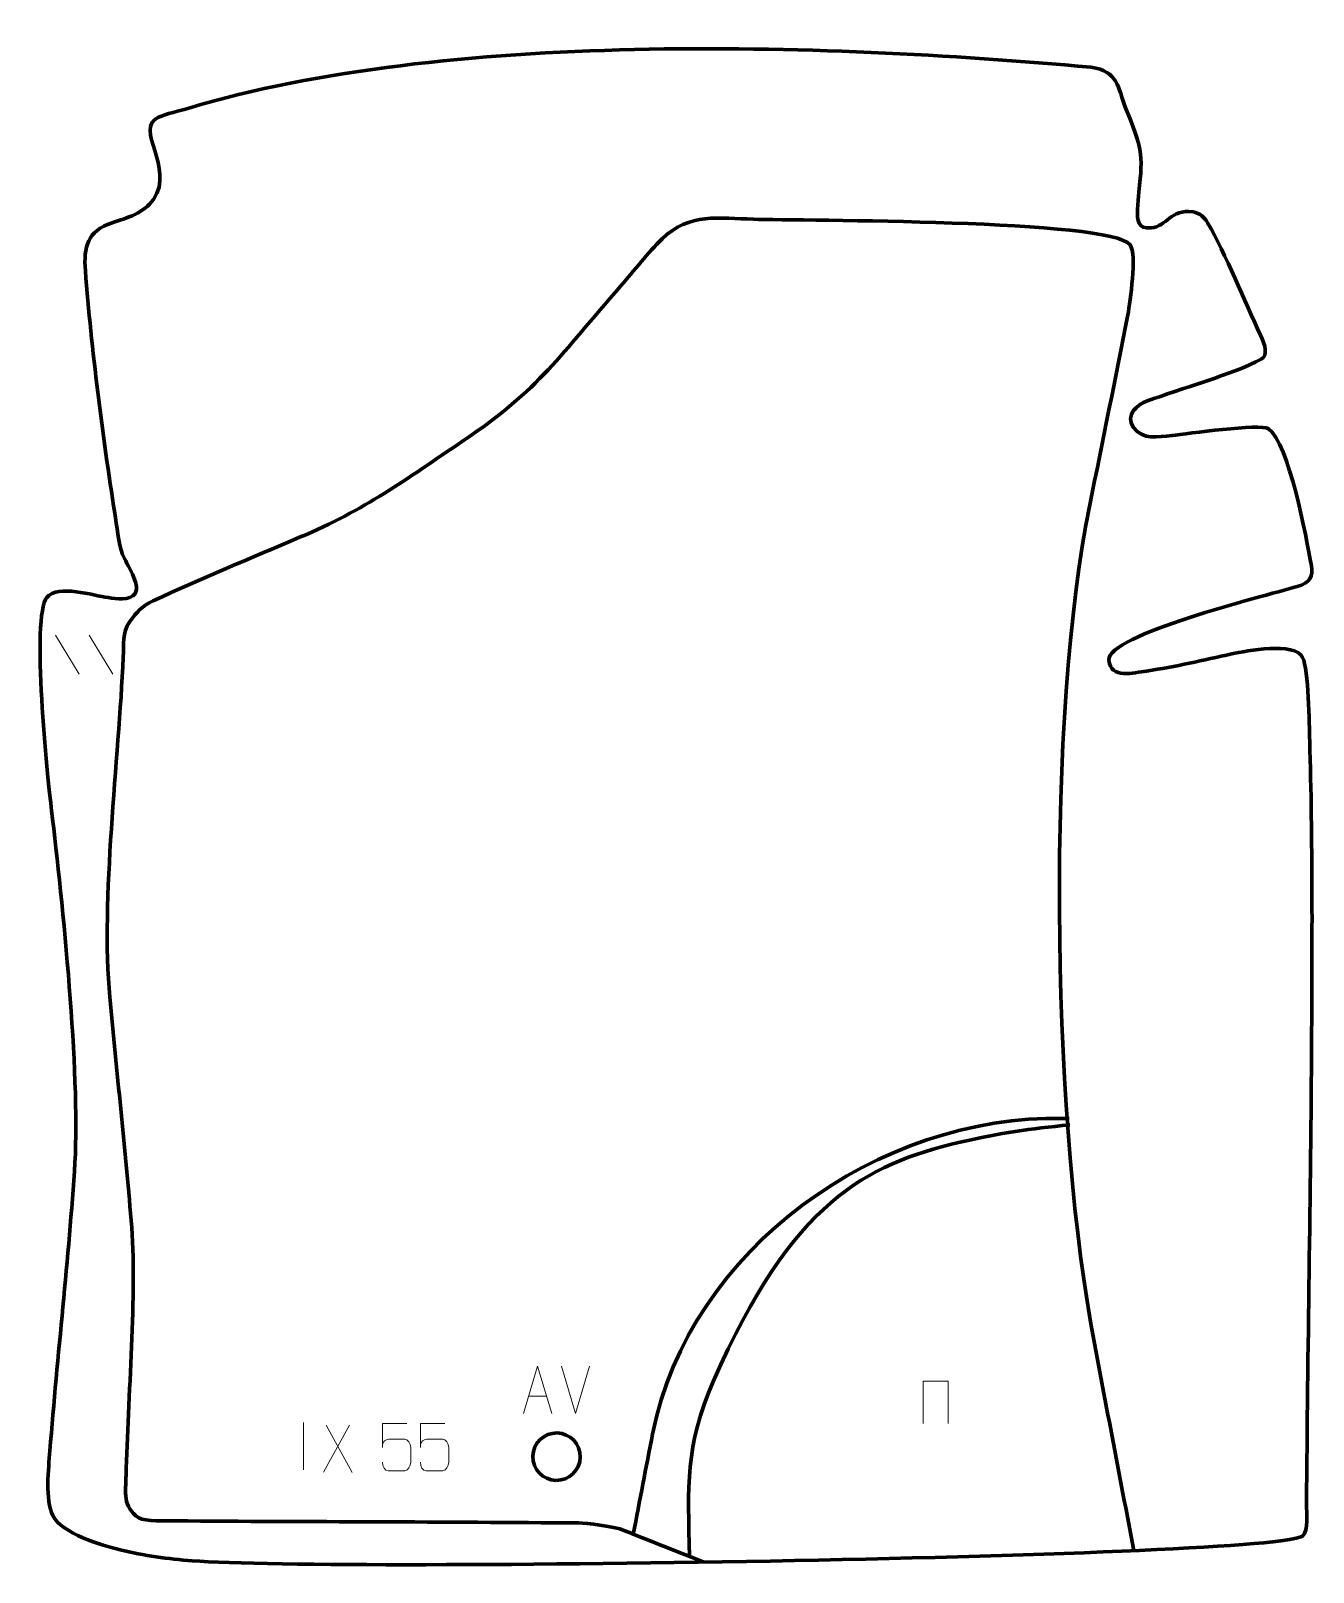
# Model space of a CAD drawing. Header units: millimetres. Extents: x 1149 to 1824, y 124 to 935.
import ezdxf

# ---------------------------------------------------------------- set-up
doc = ezdxf.new("R2010")
doc.units = ezdxf.units.MM
doc.header["$MEASUREMENT"] = 0
doc.layers.add('layer 2', color=7, linetype='Continuous')
doc.layers.add('layer 3', color=7, linetype='Continuous')

msp = doc.modelspace()

# ---------------------------------------------------------------- linework, layer by layer
at = {"layer": 'layer 2', "color": 142, "lineweight": 158}
for points, knots in [([(1729.8491, 135.0809), (1722.2738, 175.193), (1714.418, 215.328), (1707.1148, 255.4815), (1707.1148, 255.4815), (1686.668, 370.8308), (1683.8236, 574.1341), (1706.6705, 685.8054), (1706.6705, 685.8054), (1713.4093, 719.137), (1720.1566, 752.466), (1726.7316, 785.8305), (1726.7316, 785.8305), (1727.8442, 792.981), (1731.6622, 817.2552), (1727.8505, 822.638), (1727.8505, 822.638), (1718.3048, 836.1179), (1553.4596, 835.2838), (1529.5743, 836.1118), (1529.5743, 836.1118), (1511.6408, 836.7354), (1495.5017, 839.5309), (1481.4373, 825.7983), (1481.4373, 825.7983), (1473.9521, 818.4896), (1466.5433, 808.918), (1459.4689, 800.8624), (1459.4689, 800.8624), (1428.1595, 765.1225), (1416.6355, 746.2894), (1376.7287, 719.5284), (1376.7287, 719.5284), (1345.2217, 698.4), (1325.5342, 683.4189), (1290.4194, 668.6309), (1290.4194, 668.6309), (1264.5984, 657.6617), (1238.7089, 646.9631), (1213.257, 635.1416), (1213.257, 635.1416), (1207.3807, 632.4037), (1204.827, 629.5209), (1201.1085, 624.3045), (1201.1085, 624.3045), (1196.7134, 618.1391), (1197.9125, 612.5699), (1197.591, 605.5005), (1197.591, 605.5005), (1195.1517, 551.8725), (1185.6253, 477.5754), (1190.4793, 426.4875), (1190.4793, 426.4875), (1194.2051, 387.2817), (1198.3462, 348.1178), (1201.7679, 308.8777), (1201.7679, 308.8777), (1205.0728, 270.8924), (1199.9139, 214.5923), (1199.0587, 174.8046), (1199.0587, 174.8046), (1198.8706, 166.0453), (1197.0055, 157.9443), (1205.7279, 152.4313), (1205.7279, 152.4313), (1209.1959, 150.2393), (1220.357, 150.7767), (1224.9285, 150.7466), (1224.9285, 150.7466), (1295.7937, 150.2794), (1366.7102, 150.2719), (1437.5622, 149.648), (1437.5622, 149.648), (1441.4249, 149.6132), (1455.8703, 147.7264), (1459.1966, 146.5363), (1459.1966, 146.5363), (1461.5559, 145.6921), (1503.4188, 129.015), (1503.4188, 129.015)], [0, 0, 0, 0, 0.04761905, 0.04761905, 0.04761905, 0.04761905, 0.0952381, 0.0952381, 0.0952381, 0.0952381, 0.14285714, 0.14285714, 0.14285714, 0.14285714, 0.19047619, 0.19047619, 0.19047619, 0.19047619, 0.23809524, 0.23809524, 0.23809524, 0.23809524, 0.28571429, 0.28571429, 0.28571429, 0.28571429, 0.33333333, 0.33333333, 0.33333333, 0.33333333, 0.38095238, 0.38095238, 0.38095238, 0.38095238, 0.42857143, 0.42857143, 0.42857143, 0.42857143, 0.47619048, 0.47619048, 0.47619048, 0.47619048, 0.52380952, 0.52380952, 0.52380952, 0.52380952, 0.57142857, 0.57142857, 0.57142857, 0.57142857, 0.61904762, 0.61904762, 0.61904762, 0.61904762, 0.66666667, 0.66666667, 0.66666667, 0.66666667, 0.71428571, 0.71428571, 0.71428571, 0.71428571, 0.76190476, 0.76190476, 0.76190476, 0.76190476, 0.80952381, 0.80952381, 0.80952381, 0.80952381, 0.85714286, 0.85714286, 0.85714286, 0.85714286, 0.9047619, 0.9047619, 0.9047619, 0.9047619, 1, 1, 1, 1]), ([(1466.1944, 143.8008), (1469.6555, 161.3536), (1472.9194, 178.939), (1476.361, 196.4784), (1476.361, 196.4784), (1495.5824, 294.4407), (1596.1227, 364.7761), (1692.5415, 362.6359), (1692.5415, 362.6359), (1692.5415, 362.6359), (1693.4861, 362.6213), (1693.4861, 362.6213), (1693.4861, 362.6213), (1693.4861, 362.6213), (1695.392, 362.5961), (1695.392, 362.5961), (1695.392, 362.5961), (1695.392, 362.5961), (1695.7685, 362.5927), (1695.7685, 362.5927)], [0, 0, 0, 0, 0.16666667, 0.16666667, 0.16666667, 0.16666667, 0.33333333, 0.33333333, 0.33333333, 0.33333333, 0.5, 0.5, 0.5, 0.5, 0.66666667, 0.66666667, 0.66666667, 0.66666667, 1, 1, 1, 1]), ([(1495.7907, 132.0519), (1495.0922, 169.4458), (1493.316, 189.7137), (1508.5258, 224.5087), (1508.5258, 224.5087), (1549.7082, 318.7206), (1588.9055, 338.55), (1637.581, 349.9571), (1637.581, 349.9571), (1660.6178, 355.3558), (1674.5916, 357.0557), (1696.1155, 359.2705)], [0, 0, 0, 0, 0.25, 0.25, 0.25, 0.25, 0.5, 0.5, 0.5, 0.5, 1, 1, 1, 1])]:
    msp.add_open_spline(points, degree=3, knots=knots, dxfattribs=at)
at = {"layer": 'layer 2', "color": 142, "lineweight": 200}
msp.add_open_spline([(1425.5413, 172.1062), (1418.6513, 172.2569), (1413.188, 177.9645), (1413.3386, 184.8545), (1413.3386, 184.8545), (1413.4893, 191.7445), (1419.1968, 197.2079), (1426.0869, 197.0572), (1426.0869, 197.0572), (1432.9769, 196.9066), (1438.4402, 191.1989), (1438.2896, 184.309), (1438.2896, 184.309), (1438.1389, 177.419), (1432.4314, 171.9556), (1425.5413, 172.1062)], degree=3, knots=[0, 0, 0, 0, 0.2, 0.2, 0.2, 0.2, 0.4, 0.4, 0.4, 0.4, 0.6, 0.6, 0.6, 0.6, 1, 1, 1, 1], dxfattribs=at)
at = {"layer": 'layer 3', "color": 242, "lineweight": 158}
msp.add_open_spline([(1233.9315, 129.7443), (1221.2816, 130.6993), (1208.3996, 132.4594), (1195.9804, 135.5419), (1195.9804, 135.5419), (1186.1654, 137.9779), (1165.2411, 144.0888), (1160.4621, 153.5378), (1160.4621, 153.5378), (1156.3305, 161.7065), (1158.214, 178.3614), (1158.9432, 187.6681), (1158.9432, 187.6681), (1162.9071, 238.2564), (1168.844, 288.7438), (1172.1324, 339.3932), (1172.1324, 339.3932), (1174.8049, 387.2423), (1165.6468, 476.8357), (1159.8286, 524.7777), (1159.8286, 524.7777), (1157.7104, 541.9423), (1148.8858, 626.6251), (1157.4041, 637.0286), (1157.4041, 637.0286), (1163.1352, 644.028), (1181.7917, 638.0033), (1189.6459, 636.8657), (1189.6459, 636.8657), (1193.8098, 636.2626), (1200.9624, 635.178), (1203.8513, 639.0893), (1203.8513, 639.0893), (1206.7236, 643.9702), (1199.2922, 654.3859), (1197.2244, 659.6433), (1197.2244, 659.6433), (1195.118, 664.9989), (1194.0849, 675.3061), (1193.1213, 681.3205), (1193.1213, 681.3205), (1186.6034, 722.0891), (1180.8665, 767.8067), (1177.6101, 808.8991), (1177.6101, 808.8991), (1176.711, 821.4901), (1178.6101, 829.9968), (1191.6822, 834.2623), (1191.6822, 834.2623), (1199.7635, 836.7923), (1208.3081, 839.3483), (1213.5563, 846.5648), (1213.5563, 846.5648), (1224.9863, 863.5133), (1202.8607, 883.6331), (1216.0948, 889.8249), (1216.0948, 889.8249), (1219.6942, 891.509), (1227.8507, 893.393), (1232.0719, 894.6438), (1232.0719, 894.6438), (1368.3478, 935.3208), (1563.3654, 929.0134), (1707.1927, 916.1571), (1707.1927, 916.1571), (1721.9841, 913.9251), (1721.0294, 906.1234), (1725.8636, 893.9468), (1725.8636, 893.9468), (1736.6289, 867.421), (1733.73, 868.9038), (1731.8395, 841.2084), (1731.8395, 841.2084), (1731.4619, 835.6779), (1731.9715, 830.8409), (1738.936, 831.5138), (1738.936, 831.5138), (1747.2968, 832.3217), (1749.1342, 841.7424), (1761.0223, 839.9551), (1761.0223, 839.9551), (1764.8471, 839.2132), (1767.0813, 836.9868), (1768.7217, 834.193), (1768.7217, 834.193), (1778.1961, 818.0574), (1788.1343, 792.8058), (1796.5965, 775.0795), (1796.5965, 775.0795), (1799.0911, 769.8544), (1800.5885, 764.5093), (1796.9564, 762.4916), (1796.9564, 762.4916), (1783.1749, 754.8359), (1753.4249, 746.5415), (1737.1336, 740.4891), (1737.1336, 740.4891), (1731.3182, 738.3285), (1725.3179, 733.0861), (1729.5562, 726.6498), (1729.5562, 726.6498), (1734.7162, 719.6216), (1742.3183, 721.5132), (1749.9923, 722.2613), (1749.9923, 722.2613), (1757.9655, 723.1137), (1796.2081, 728.6524), (1800.8138, 725.8429), (1800.8138, 725.8429), (1811.4134, 718.3128), (1820.781, 668.7068), (1823.3558, 653.6782), (1823.3558, 653.6782), (1824.3162, 648.0738), (1822.9155, 644.72), (1815.7945, 642.6778), (1815.7945, 642.6778), (1796.9357, 637.2691), (1715.7435, 617.23), (1716.7083, 603.9829), (1716.7083, 603.9829), (1717.4533, 593.7528), (1729.9926, 597.3214), (1736.511, 598.249), (1736.511, 598.249), (1752.1282, 600.5435), (1766.2318, 603.9103), (1781.5482, 607.3082), (1781.5482, 607.3082), (1789.1302, 608.8704), (1814.5409, 613.7231), (1818.7741, 605.3995), (1818.7741, 605.3995), (1821.894, 599.2651), (1822.2344, 569.9472), (1822.4818, 561.4848), (1822.4818, 561.4848), (1824.0631, 508.9346), (1823.7398, 456.3697), (1823.4691, 403.8045), (1823.4691, 403.8045), (1823.0361, 322.3574), (1821.3126, 240.9188), (1820.8292, 159.4972), (1820.8292, 159.4972), (1820.8043, 155.3012), (1822.1107, 145.6076), (1818.7605, 142.8008), (1818.7605, 142.8008), (1805.461, 131.658), (1313.2453, 123.7566), (1233.9315, 129.7443)], degree=3, knots=[0, 0, 0, 0, 0.02564103, 0.02564103, 0.02564103, 0.02564103, 0.05128205, 0.05128205, 0.05128205, 0.05128205, 0.07692308, 0.07692308, 0.07692308, 0.07692308, 0.1025641, 0.1025641, 0.1025641, 0.1025641, 0.12820513, 0.12820513, 0.12820513, 0.12820513, 0.15384615, 0.15384615, 0.15384615, 0.15384615, 0.17948718, 0.17948718, 0.17948718, 0.17948718, 0.20512821, 0.20512821, 0.20512821, 0.20512821, 0.23076923, 0.23076923, 0.23076923, 0.23076923, 0.25641026, 0.25641026, 0.25641026, 0.25641026, 0.28205128, 0.28205128, 0.28205128, 0.28205128, 0.30769231, 0.30769231, 0.30769231, 0.30769231, 0.33333333, 0.33333333, 0.33333333, 0.33333333, 0.35897436, 0.35897436, 0.35897436, 0.35897436, 0.38461538, 0.38461538, 0.38461538, 0.38461538, 0.41025641, 0.41025641, 0.41025641, 0.41025641, 0.43589744, 0.43589744, 0.43589744, 0.43589744, 0.46153846, 0.46153846, 0.46153846, 0.46153846, 0.48717949, 0.48717949, 0.48717949, 0.48717949, 0.51282051, 0.51282051, 0.51282051, 0.51282051, 0.53846154, 0.53846154, 0.53846154, 0.53846154, 0.56410256, 0.56410256, 0.56410256, 0.56410256, 0.58974359, 0.58974359, 0.58974359, 0.58974359, 0.61538462, 0.61538462, 0.61538462, 0.61538462, 0.64102564, 0.64102564, 0.64102564, 0.64102564, 0.66666667, 0.66666667, 0.66666667, 0.66666667, 0.69230769, 0.69230769, 0.69230769, 0.69230769, 0.71794872, 0.71794872, 0.71794872, 0.71794872, 0.74358974, 0.74358974, 0.74358974, 0.74358974, 0.76923077, 0.76923077, 0.76923077, 0.76923077, 0.79487179, 0.79487179, 0.79487179, 0.79487179, 0.82051282, 0.82051282, 0.82051282, 0.82051282, 0.84615385, 0.84615385, 0.84615385, 0.84615385, 0.87179487, 0.87179487, 0.87179487, 0.87179487, 0.8974359, 0.8974359, 0.8974359, 0.8974359, 0.92307692, 0.92307692, 0.92307692, 0.92307692, 0.94871795, 0.94871795, 0.94871795, 0.94871795, 1, 1, 1, 1], dxfattribs=at)
at = {"layer": 'layer 3', "color": 250, "lineweight": 9}
for points in [[(1161.9164, 617.1247), (1161.9164, 617.1247), (1174.2807, 596.5804), (1174.2807, 596.5804)], [(1179.6463, 617.1247), (1179.6463, 617.1247), (1192.0106, 596.5804), (1192.0106, 596.5804)], [(1435.7704, 207.2488), (1435.7704, 207.2488), (1428.4486, 232.2024), (1428.4486, 232.2024)], [(1443.0923, 232.2024), (1443.0923, 232.2024), (1435.7705, 207.2488), (1435.7705, 207.2488)], [(1411.1335, 216.5055), (1411.1335, 216.5055), (1420.6292, 216.5055), (1420.6292, 216.5055)], [(1292.5561, 202.5903), (1292.5561, 202.5903), (1292.5561, 177.6162), (1292.5561, 177.6162)], [(1316.7063, 201.2463), (1316.7063, 201.2463), (1302.9657, 176.3505), (1302.9657, 176.3505)], [(1304.4203, 201.2463), (1304.4203, 201.2463), (1318.1609, 176.2928), (1318.1609, 176.2928)]]:
    msp.add_open_spline(points, degree=3, dxfattribs=at)
for points, knots in [([(1408.4109, 207.2561), (1408.4109, 207.2561), (1415.7819, 232.2096), (1415.7819, 232.2096), (1415.7819, 232.2096), (1415.7819, 232.2096), (1423.3518, 207.2561), (1423.3518, 207.2561)], [0, 0, 0, 0, 0.33333333, 0.33333333, 0.33333333, 0.33333333, 1, 1, 1, 1]), ([(1618.9487, 201.9773), (1618.9487, 201.9773), (1618.9487, 224.3276), (1618.9487, 224.3276), (1618.9487, 224.3276), (1618.9487, 224.3276), (1632.067, 224.3276), (1632.067, 224.3276), (1632.067, 224.3276), (1632.067, 224.3276), (1632.067, 201.9773), (1632.067, 201.9773)], [0, 0, 0, 0, 0.25, 0.25, 0.25, 0.25, 0.5, 0.5, 0.5, 0.5, 1, 1, 1, 1]), ([(1346.9142, 202.0783), (1346.9142, 202.0783), (1334.0625, 202.0783), (1334.0625, 202.0783), (1334.0625, 202.0783), (1334.0628, 197.8477), (1334.0628, 193.6168), (1334.0625, 189.3856), (1334.0625, 189.3856), (1334.0622, 192.6957), (1335.6932, 193.7675), (1338.5052, 193.828), (1338.5052, 193.828), (1340.9448, 193.8283), (1343.3843, 193.8283), (1345.8235, 193.828), (1345.8235, 193.828), (1347.4733, 193.8348), (1348.9482, 191.4543), (1348.9767, 189.3856), (1348.9767, 189.3856), (1348.9764, 186.7983), (1348.9764, 184.2107), (1348.9767, 181.623), (1348.9767, 181.623), (1349.0229, 179.6636), (1347.5235, 177.2273), (1345.8976, 177.1688), (1345.8976, 177.1688), (1343.9411, 177.1691), (1339.0461, 177.1691), (1337.0891, 177.1688), (1337.0891, 177.1688), (1335.2436, 177.16), (1334.1365, 179.1248), (1334.1157, 181.6759)], [0, 0, 0, 0, 0.1, 0.1, 0.1, 0.1, 0.2, 0.2, 0.2, 0.2, 0.3, 0.3, 0.3, 0.3, 0.4, 0.4, 0.4, 0.4, 0.5, 0.5, 0.5, 0.5, 0.6, 0.6, 0.6, 0.6, 0.7, 0.7, 0.7, 0.7, 0.8, 0.8, 0.8, 0.8, 1, 1, 1, 1]), ([(1366.9142, 202.0783), (1366.9142, 202.0783), (1354.0625, 202.0783), (1354.0625, 202.0783), (1354.0625, 202.0783), (1354.0628, 197.8477), (1354.0628, 193.6168), (1354.0625, 189.3856), (1354.0625, 189.3856), (1354.0622, 192.6957), (1355.6932, 193.7675), (1358.5052, 193.828), (1358.5052, 193.828), (1360.9448, 193.8283), (1363.3843, 193.8283), (1365.8235, 193.828), (1365.8235, 193.828), (1367.4733, 193.8348), (1368.9482, 191.4543), (1368.9767, 189.3856), (1368.9767, 189.3856), (1368.9764, 186.7983), (1368.9764, 184.2107), (1368.9767, 181.623), (1368.9767, 181.623), (1369.0229, 179.6636), (1367.5235, 177.2273), (1365.8976, 177.1688), (1365.8976, 177.1688), (1363.9411, 177.1691), (1359.0461, 177.1691), (1357.0891, 177.1688), (1357.0891, 177.1688), (1355.2436, 177.16), (1354.1365, 179.1248), (1354.1157, 181.6759)], [0, 0, 0, 0, 0.1, 0.1, 0.1, 0.1, 0.2, 0.2, 0.2, 0.2, 0.3, 0.3, 0.3, 0.3, 0.4, 0.4, 0.4, 0.4, 0.5, 0.5, 0.5, 0.5, 0.6, 0.6, 0.6, 0.6, 0.7, 0.7, 0.7, 0.7, 0.8, 0.8, 0.8, 0.8, 1, 1, 1, 1])]:
    msp.add_open_spline(points, degree=3, knots=knots, dxfattribs=at)

doc.saveas('drawing.dxf')
